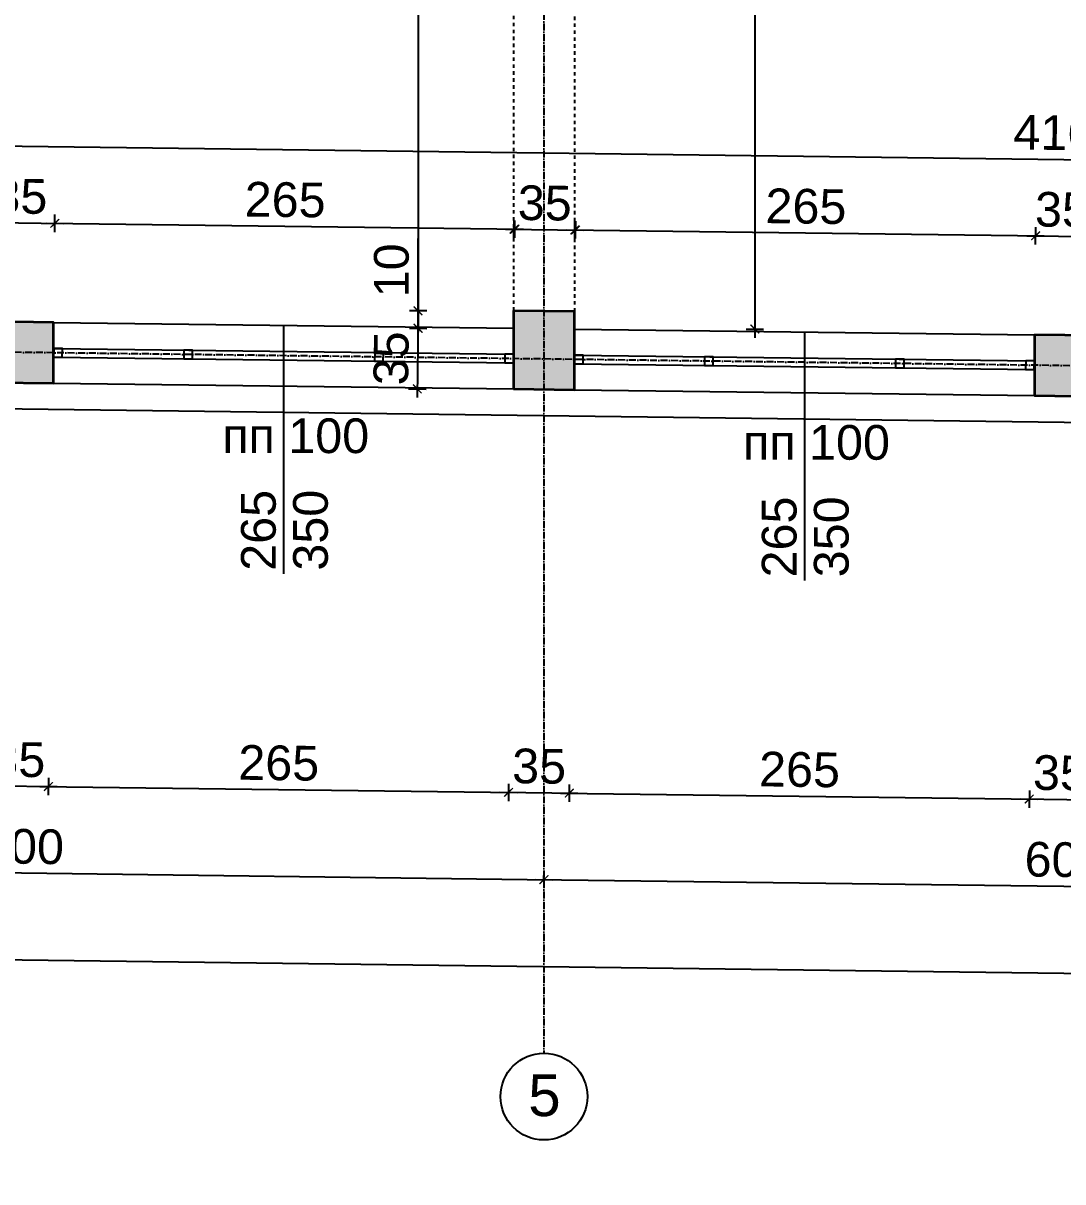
# Model space of a CAD drawing. Header units: inches. Extents: x -72385 to 39588, y -6525 to 66685.
# Drawn here: x -49885 to -49286, y 801 to 1469 of the extents above; entities that cross this region are included whole.
import ezdxf

# ---------------------------------------------------------------- set-up
doc = ezdxf.new("R2010")
doc.units = ezdxf.units.IN
doc.header["$MEASUREMENT"] = 0
doc.linetypes.add('DashDot', pattern=[0.6, 0.4, -0.1, 0, -0.1])
doc.linetypes.add('Hidden', pattern=[0.4, 0.2, -0.2])
for name, color, linetype, lineweight in [('Изгледни линии', 253, 'Continuous', 25), ('Надписи коти външни', 252, 'Continuous', 25), ('Надписи коти вътрешни', 252, 'Continuous', 25), ('Надписи Оси', 252, 'Continuous', 25), ('Надписи прозорци', 252, 'Continuous', 25), ('Оси', 252, 'DashDot', 25), ('Прозорци', 251, 'Continuous', 25), ('Пунктир', 253, 'Hidden', 25), ('Разрезни линии', 7, 'Continuous', 35), ('Щрих стени', 254, 'Continuous', 25)]:
    doc.layers.add(name, color=color, linetype=linetype, lineweight=lineweight)
doc.styles.add('Arial Regular', font='arial.ttf')
doc.styles.get("Standard").update_dxf_attribs({"font": 'arial.ttf'})
doc.dimstyles.new('Annotative', dxfattribs={"dimscale": 0, "dimtxt": 20, "dimasz": 5, "dimexe": 5, "dimexo": 5, "dimgap": 5, "dimtad": 1, "dimdec": 0, "dimzin": 0, "dimdsep": 46, "dimtxsty": 'Standard', "dimblk": 'ARCHTICK', "dimcen": 5, "dimdle": 5, "dimadec": 0, "dimazin": 0, "dimtfac": 1, "dimtdec": 0, "dimtofl": 0, "dimtmove": 0, "dimatfit": 3, "dimldrblk": 'ARCHTICK', "dimfxl": 5, "dimfxlon": 1, "dimtolj": 1, "dimtzin": 0, "dimarcsym": 1})

# ---------------------------------------------------------------- blocks, each defined once
blk = doc.blocks.new('_ArchTick')
at = {"color": 0, "linetype": 'ByBlock', "const_width": 0.15}
blk.add_lwpolyline([(-0.5, -0.5), (0.5, 0.5)], dxfattribs=at)
blk = doc.blocks.new('*D8054')
at = {"layer": 'Defpoints', "color": 0, "ltscale": 50, "transparency": 16777216}
for p in [(-49657.39, 1302.78), (-49602.34, 1302.78), (-49602.34, 1292.78)]:
    blk.add_point(p, dxfattribs=at)
at = {"layer": 'Надписи коти вътрешни', "color": 0, "lineweight": -2, "ltscale": 50, "transparency": 16777216}
for p, q in [((-49657.39, 1302.78), (-49657.39, 1344.48)), ((-49652.39, 1302.78), (-49662.39, 1302.78)), ((-49657.39, 1287.78), (-49657.39, 1302.78)), ((-49652.39, 1292.78), (-49662.39, 1292.78))]:
    blk.add_line(p, q, dxfattribs=at)
at = {"layer": 'Надписи коти вътрешни', "color": 0, "lineweight": -2, "ltscale": 50, "transparency": 16777216, "xscale": 5, "yscale": 5, "zscale": 5}
for p, rotation in [((-49657.39, 1302.78), 90), ((-49657.39, 1292.78), 270)]:
    blk.add_blockref('_ArchTick', p, dxfattribs=dict(at, rotation=rotation))
at = {"layer": 'Надписи коти вътрешни', "color": 0, "ltscale": 50, "transparency": 16777216, "insert": (-49672.61, 1326.13), "char_height": 20, "attachment_point": 5, "rotation": 90}
blk.add_mtext('\\A1;10', dxfattribs=at)
blk = doc.blocks.new('*D1995')
at = {"layer": 'Defpoints', "color": 0, "ltscale": 50, "transparency": 16777216}
for p in [(-49602.11, 1852.82), (-49657.39, 1302.78), (-49602.34, 1302.78)]:
    blk.add_point(p, dxfattribs=at)
at = {"layer": 'Надписи коти вътрешни', "color": 0, "lineweight": -2, "ltscale": 50, "transparency": 16777216}
for p, q in [((-49657.39, 1857.82), (-49657.39, 1297.78)), ((-49652.39, 1852.82), (-49662.39, 1852.82)), ((-49652.39, 1302.78), (-49662.39, 1302.78))]:
    blk.add_line(p, q, dxfattribs=at)
at = {"layer": 'Надписи коти вътрешни', "color": 0, "lineweight": -2, "ltscale": 50, "transparency": 16777216, "xscale": 5, "yscale": 5, "zscale": 5}
for p, rotation in [((-49657.39, 1852.82), 90), ((-49657.39, 1302.78), 270)]:
    blk.add_blockref('_ArchTick', p, dxfattribs=dict(at, rotation=rotation))
at = {"layer": 'Надписи коти вътрешни', "color": 0, "ltscale": 50, "transparency": 16777216, "insert": (-49672.61, 1577.8), "char_height": 20, "attachment_point": 5, "rotation": 90}
blk.add_mtext('\\A1;550', dxfattribs=at)
blk = doc.blocks.new('*D1963')
at = {"layer": 'Defpoints', "color": 0, "ltscale": 50, "transparency": 16777216}
for p in [(-49567.34, 3057.48), (-49567.34, 1292.33), (-49463.39, 1292.33)]:
    blk.add_point(p, dxfattribs=at)
at = {"layer": 'Надписи коти вътрешни', "color": 0, "lineweight": -2, "ltscale": 50, "transparency": 16777216}
for p, q in [((-49463.39, 3062.48), (-49463.39, 1287.33)), ((-49468.39, 3057.48), (-49458.39, 3057.48)), ((-49468.39, 1292.33), (-49458.39, 1292.33))]:
    blk.add_line(p, q, dxfattribs=at)
at = {"layer": 'Надписи коти вътрешни', "color": 0, "lineweight": -2, "ltscale": 50, "transparency": 16777216, "xscale": 5, "yscale": 5, "zscale": 5}
for p, rotation in [((-49463.39, 3057.48), 90), ((-49463.39, 1292.33), 270)]:
    blk.add_blockref('_ArchTick', p, dxfattribs=dict(at, rotation=rotation))
at = {"layer": 'Надписи коти вътрешни', "color": 0, "ltscale": 50, "transparency": 16777216, "insert": (-49478.61, 2174.91), "char_height": 20, "attachment_point": 5, "rotation": 90}
blk.add_mtext('\\A1;1765', dxfattribs=at)
blk = doc.blocks.new('*D1978')
at = {"layer": 'Defpoints', "color": 0, "ltscale": 50, "transparency": 16777216}
for p in [(-49866.61, 1353.23), (-49902.34, 1296.6), (-49867.34, 1296.15)]:
    blk.add_point(p, dxfattribs=at)
at = {"layer": 'Надписи коти вътрешни', "color": 0, "lineweight": -2, "ltscale": 50, "transparency": 16777216}
for p, q in [((-49901.67, 1348.67), (-49901.55, 1358.67)), ((-49866.67, 1348.23), (-49866.55, 1358.23)), ((-49906.61, 1353.74), (-49861.61, 1353.16))]:
    blk.add_line(p, q, dxfattribs=at)
at = {"layer": 'Надписи коти вътрешни', "color": 0, "lineweight": -2, "ltscale": 50, "transparency": 16777216, "xscale": 5, "yscale": 5, "zscale": 5}
for p, rotation in [((-49901.61, 1353.67), 179.2706286525344), ((-49866.61, 1353.23), 359.2706286525344)]:
    blk.add_blockref('_ArchTick', p, dxfattribs=dict(at, rotation=rotation))
at = {"layer": 'Надписи коти вътрешни', "color": 0, "ltscale": 50, "transparency": 16777216, "insert": (-49886.42, 1368.7), "char_height": 20, "attachment_point": 5, "rotation": 359.27063}
blk.add_mtext('\\A1;35', dxfattribs=at)
blk = doc.blocks.new('*D1979')
at = {"layer": 'Defpoints', "color": 0, "ltscale": 50, "transparency": 16777216}
for p in [(-49601.61, 1349.85), (-49867.34, 1296.15), (-49602.34, 1292.78)]:
    blk.add_point(p, dxfattribs=at)
at = {"layer": 'Надписи коти вътрешни', "color": 0, "lineweight": -2, "ltscale": 50, "transparency": 16777216}
for p, q in [((-49866.67, 1348.23), (-49866.55, 1358.23)), ((-49871.61, 1353.29), (-49596.61, 1349.79)), ((-49601.67, 1344.85), (-49601.55, 1354.85))]:
    blk.add_line(p, q, dxfattribs=at)
at = {"layer": 'Надписи коти вътрешни', "color": 0, "lineweight": -2, "ltscale": 50, "transparency": 16777216, "xscale": 5, "yscale": 5, "zscale": 5}
for p, rotation in [((-49866.61, 1353.23), 179.270628652547), ((-49601.61, 1349.85), 359.270628652547)]:
    blk.add_blockref('_ArchTick', p, dxfattribs=dict(at, rotation=rotation))
at = {"layer": 'Надписи коти вътрешни', "color": 0, "ltscale": 50, "transparency": 16777216, "insert": (-49733.92, 1366.75), "char_height": 20, "attachment_point": 5, "rotation": 359.27063}
blk.add_mtext('\\A1;265', dxfattribs=at)
blk = doc.blocks.new('*D1980')
at = {"layer": 'Defpoints', "color": 0, "ltscale": 50, "transparency": 16777216}
for p in [(-49567.06, 1349.41), (-49602.34, 1327.78), (-49567.34, 1327.34)]:
    blk.add_point(p, dxfattribs=at)
at = {"layer": 'Надписи коти вътрешни', "color": 0, "lineweight": -2, "ltscale": 50, "transparency": 16777216}
for p, q in [((-49607.06, 1349.92), (-49562.06, 1349.35)), ((-49602.12, 1344.86), (-49601.99, 1354.86)), ((-49567.12, 1344.41), (-49566.99, 1354.41))]:
    blk.add_line(p, q, dxfattribs=at)
at = {"layer": 'Надписи коти вътрешни', "color": 0, "lineweight": -2, "ltscale": 50, "transparency": 16777216, "xscale": 5, "yscale": 5, "zscale": 5}
for p, rotation in [((-49602.06, 1349.86), 179.2706286525459), ((-49567.06, 1349.41), 359.270628652546)]:
    blk.add_blockref('_ArchTick', p, dxfattribs=dict(at, rotation=rotation))
at = {"layer": 'Надписи коти вътрешни', "color": 0, "ltscale": 50, "transparency": 16777216, "insert": (-49584.36, 1364.85), "char_height": 20, "attachment_point": 5, "rotation": 359.27063}
blk.add_mtext('\\A1;35', dxfattribs=at)
blk = doc.blocks.new('*D1981')
at = {"layer": 'Defpoints', "color": 0, "ltscale": 50, "transparency": 16777216}
for p in [(-49301.61, 1346.03), (-49567.34, 1292.33), (-49302.34, 1288.96)]:
    blk.add_point(p, dxfattribs=at)
at = {"layer": 'Надписи коти вътрешни', "color": 0, "lineweight": -2, "ltscale": 50, "transparency": 16777216}
for p, q in [((-49571.61, 1349.47), (-49296.61, 1345.97)), ((-49566.67, 1344.41), (-49566.55, 1354.41)), ((-49301.67, 1341.03), (-49301.55, 1351.03))]:
    blk.add_line(p, q, dxfattribs=at)
at = {"layer": 'Надписи коти вътрешни', "color": 0, "lineweight": -2, "ltscale": 50, "transparency": 16777216, "xscale": 5, "yscale": 5, "zscale": 5}
for p, rotation in [((-49566.61, 1349.41), 179.270628652547), ((-49301.61, 1346.03), 359.270628652547)]:
    blk.add_blockref('_ArchTick', p, dxfattribs=dict(at, rotation=rotation))
at = {"layer": 'Надписи коти вътрешни', "color": 0, "ltscale": 50, "transparency": 16777216, "insert": (-49433.92, 1362.93), "char_height": 20, "attachment_point": 5, "rotation": 359.27063}
blk.add_mtext('\\A1;265', dxfattribs=at)
blk = doc.blocks.new('*D1982')
at = {"layer": 'Defpoints', "color": 0, "ltscale": 50, "transparency": 16777216}
for p in [(-49266.61, 1345.59), (-49302.34, 1288.96), (-49267.34, 1288.52)]:
    blk.add_point(p, dxfattribs=at)
at = {"layer": 'Надписи коти вътрешни', "color": 0, "lineweight": -2, "ltscale": 50, "transparency": 16777216}
for p, q in [((-49301.67, 1341.03), (-49301.55, 1351.03)), ((-49266.67, 1340.59), (-49266.55, 1350.59)), ((-49306.61, 1346.1), (-49261.61, 1345.52))]:
    blk.add_line(p, q, dxfattribs=at)
at = {"layer": 'Надписи коти вътрешни', "color": 0, "lineweight": -2, "ltscale": 50, "transparency": 16777216, "xscale": 5, "yscale": 5, "zscale": 5}
for p, rotation in [((-49301.61, 1346.03), 179.2706286525344), ((-49266.61, 1345.59), 359.2706286525344)]:
    blk.add_blockref('_ArchTick', p, dxfattribs=dict(at, rotation=rotation))
at = {"layer": 'Надписи коти вътрешни', "color": 0, "ltscale": 50, "transparency": 16777216, "insert": (-49286.42, 1361.06), "char_height": 20, "attachment_point": 5, "rotation": 359.27063}
blk.add_mtext('\\A1;35', dxfattribs=at)
blk = doc.blocks.new('*D2021')
at = {"layer": 'Defpoints', "color": 0, "ltscale": 50, "transparency": 16777216}
for p in [(-47201.05, 1363.57), (-51367.34, 1315.25), (-47202.34, 1262.23)]:
    blk.add_point(p, dxfattribs=at)
at = {"layer": 'Надписи коти вътрешни', "color": 0, "lineweight": -2, "ltscale": 50, "transparency": 16777216}
for p, q in [((-51371.05, 1416.65), (-47196.05, 1363.5)), ((-51366.11, 1411.59), (-51365.98, 1421.59)), ((-47201.11, 1358.57), (-47200.98, 1368.57))]:
    blk.add_line(p, q, dxfattribs=at)
at = {"layer": 'Надписи коти вътрешни', "color": 0, "lineweight": -2, "ltscale": 50, "transparency": 16777216, "xscale": 5, "yscale": 5, "zscale": 5}
for p, rotation in [((-51366.05, 1416.59), 179.2706286525471), ((-47201.05, 1363.57), 359.2706286525471)]:
    blk.add_blockref('_ArchTick', p, dxfattribs=dict(at, rotation=rotation))
at = {"layer": 'Надписи коти вътрешни', "color": 0, "ltscale": 50, "transparency": 16777216, "insert": (-49283.35, 1405.29), "char_height": 20, "attachment_point": 5, "rotation": 359.27063}
blk.add_mtext('\\A1;4165', dxfattribs=at)
blk = doc.blocks.new('*D6316')
at = {"layer": 'Defpoints', "color": 0, "ltscale": 50, "transparency": 16777216}
for p in [(-49902.34, 1261.6), (-49867.34, 1261.15), (-49870.3, 1028.67)]:
    blk.add_point(p, dxfattribs=at)
at = {"layer": 'Надписи коти външни', "color": 0, "lineweight": -2, "ltscale": 50, "transparency": 16777216}
for p, q in [((-49910.3, 1029.18), (-49865.3, 1028.61)), ((-49905.23, 1034.11), (-49905.36, 1024.12)), ((-49870.23, 1033.67), (-49870.36, 1023.67))]:
    blk.add_line(p, q, dxfattribs=at)
at = {"layer": 'Надписи коти външни', "color": 0, "lineweight": -2, "ltscale": 50, "transparency": 16777216, "xscale": 5, "yscale": 5, "zscale": 5}
for p, rotation in [((-49905.3, 1029.12), 179.2706286525464), ((-49870.3, 1028.67), 359.2706286525463)]:
    blk.add_blockref('_ArchTick', p, dxfattribs=dict(at, rotation=rotation))
at = {"layer": 'Надписи коти външни', "color": 0, "ltscale": 50, "transparency": 16777216, "insert": (-49887.6, 1044.11), "char_height": 20, "attachment_point": 5, "rotation": 359.27063}
blk.add_mtext('\\A1;35', dxfattribs=at)
blk = doc.blocks.new('*D6317')
at = {"layer": 'Defpoints', "color": 0, "ltscale": 50, "transparency": 16777216}
for p in [(-49867.34, 1261.15), (-49602.34, 1257.78), (-49605.3, 1025.3)]:
    blk.add_point(p, dxfattribs=at)
at = {"layer": 'Надписи коти външни', "color": 0, "lineweight": -2, "ltscale": 50, "transparency": 16777216}
for p, q in [((-49875.3, 1028.73), (-49600.3, 1025.23)), ((-49870.23, 1033.67), (-49870.36, 1023.67)), ((-49605.23, 1030.3), (-49605.36, 1020.3))]:
    blk.add_line(p, q, dxfattribs=at)
at = {"layer": 'Надписи коти външни', "color": 0, "lineweight": -2, "ltscale": 50, "transparency": 16777216, "xscale": 5, "yscale": 5, "zscale": 5}
for p, rotation in [((-49870.3, 1028.67), 179.2706286525463), ((-49605.3, 1025.3), 359.2706286525462)]:
    blk.add_blockref('_ArchTick', p, dxfattribs=dict(at, rotation=rotation))
at = {"layer": 'Надписи коти външни', "color": 0, "ltscale": 50, "transparency": 16777216, "insert": (-49737.6, 1042.19), "char_height": 20, "attachment_point": 5, "rotation": 359.27063}
blk.add_mtext('\\A1;265', dxfattribs=at)
blk = doc.blocks.new('*D6318')
at = {"layer": 'Defpoints', "color": 0, "ltscale": 50, "transparency": 16777216}
for p in [(-49602.34, 1257.78), (-49567.34, 1257.33), (-49570.3, 1024.85)]:
    blk.add_point(p, dxfattribs=at)
at = {"layer": 'Надписи коти външни', "color": 0, "lineweight": -2, "ltscale": 50, "transparency": 16777216}
for p, q in [((-49605.23, 1030.3), (-49605.36, 1020.3)), ((-49570.23, 1029.85), (-49570.36, 1019.85)), ((-49610.3, 1025.36), (-49565.3, 1024.79))]:
    blk.add_line(p, q, dxfattribs=at)
at = {"layer": 'Надписи коти външни', "color": 0, "lineweight": -2, "ltscale": 50, "transparency": 16777216, "xscale": 5, "yscale": 5, "zscale": 5}
for p, rotation in [((-49605.3, 1025.3), 179.2706286525403), ((-49570.3, 1024.85), 359.2706286525403)]:
    blk.add_blockref('_ArchTick', p, dxfattribs=dict(at, rotation=rotation))
at = {"layer": 'Надписи коти външни', "color": 0, "ltscale": 50, "transparency": 16777216, "insert": (-49587.6, 1040.29), "char_height": 20, "attachment_point": 5, "rotation": 359.27063}
blk.add_mtext('\\A1;35', dxfattribs=at)
blk = doc.blocks.new('*D6319')
at = {"layer": 'Defpoints', "color": 0, "ltscale": 50, "transparency": 16777216}
for p in [(-49567.34, 1257.33), (-49302.34, 1253.96), (-49305.3, 1021.48)]:
    blk.add_point(p, dxfattribs=at)
at = {"layer": 'Надписи коти външни', "color": 0, "lineweight": -2, "ltscale": 50, "transparency": 16777216}
for p, q in [((-49570.23, 1029.85), (-49570.36, 1019.85)), ((-49575.3, 1024.91), (-49300.3, 1021.41)), ((-49305.23, 1026.48), (-49305.36, 1016.48))]:
    blk.add_line(p, q, dxfattribs=at)
at = {"layer": 'Надписи коти външни', "color": 0, "lineweight": -2, "ltscale": 50, "transparency": 16777216, "xscale": 5, "yscale": 5, "zscale": 5}
for p, rotation in [((-49570.3, 1024.85), 179.2706286525486), ((-49305.3, 1021.48), 359.2706286525486)]:
    blk.add_blockref('_ArchTick', p, dxfattribs=dict(at, rotation=rotation))
at = {"layer": 'Надписи коти външни', "color": 0, "ltscale": 50, "transparency": 16777216, "insert": (-49437.6, 1038.37), "char_height": 20, "attachment_point": 5, "rotation": 359.27063}
blk.add_mtext('\\A1;265', dxfattribs=at)
blk = doc.blocks.new('*D6320')
at = {"layer": 'Defpoints', "color": 0, "ltscale": 50, "transparency": 16777216}
for p in [(-49302.34, 1253.96), (-49267.34, 1253.51), (-49270.3, 1021.03)]:
    blk.add_point(p, dxfattribs=at)
at = {"layer": 'Надписи коти външни', "color": 0, "lineweight": -2, "ltscale": 50, "transparency": 16777216}
for p, q in [((-49305.23, 1026.48), (-49305.36, 1016.48)), ((-49270.23, 1026.03), (-49270.36, 1016.03)), ((-49310.3, 1021.54), (-49265.3, 1020.97))]:
    blk.add_line(p, q, dxfattribs=at)
at = {"layer": 'Надписи коти външни', "color": 0, "lineweight": -2, "ltscale": 50, "transparency": 16777216, "xscale": 5, "yscale": 5, "zscale": 5}
for p, rotation in [((-49305.3, 1021.48), 179.2706286525464), ((-49270.3, 1021.03), 359.2706286525463)]:
    blk.add_blockref('_ArchTick', p, dxfattribs=dict(at, rotation=rotation))
at = {"layer": 'Надписи коти външни', "color": 0, "ltscale": 50, "transparency": 16777216, "insert": (-49287.6, 1036.47), "char_height": 20, "attachment_point": 5, "rotation": 359.27063}
blk.add_mtext('\\A1;35', dxfattribs=at)
blk = doc.blocks.new('*D6379')
at = {"layer": 'Defpoints', "color": 0, "ltscale": 50, "transparency": 16777216}
for p in [(-50184.84, 982.67), (-49584.84, 975.03), (-49584.84, 975.03)]:
    blk.add_point(p, dxfattribs=at)
at = {"layer": 'Надписи коти външни', "color": 0, "lineweight": -2, "ltscale": 50, "transparency": 16777216}
for p, q in [((-50189.84, 982.73), (-49579.84, 974.97)), ((-50184.84, 982.67), (-50184.9, 977.67)), ((-49584.84, 975.03), (-49584.9, 970.03))]:
    blk.add_line(p, q, dxfattribs=at)
at = {"layer": 'Надписи коти външни', "color": 0, "lineweight": -2, "ltscale": 50, "transparency": 16777216, "xscale": 5, "yscale": 5, "zscale": 5}
for p, rotation in [((-50184.84, 982.67), 179.270628652557), ((-49584.84, 975.03), 359.270628652557)]:
    blk.add_blockref('_ArchTick', p, dxfattribs=dict(at, rotation=rotation))
at = {"layer": 'Надписи коти външни', "color": 0, "ltscale": 50, "transparency": 16777216, "insert": (-49884.64, 994.06), "char_height": 20, "attachment_point": 5, "rotation": 359.27063}
blk.add_mtext('\\A1;600', dxfattribs=at)
blk = doc.blocks.new('*D6380')
at = {"layer": 'Defpoints', "color": 0, "ltscale": 50, "transparency": 16777216}
for p in [(-49584.84, 975.03), (-48984.84, 967.39), (-48984.84, 967.39)]:
    blk.add_point(p, dxfattribs=at)
at = {"layer": 'Надписи коти външни', "color": 0, "lineweight": -2, "ltscale": 50, "transparency": 16777216}
for p, q in [((-49589.84, 975.1), (-48979.84, 967.33)), ((-49584.84, 975.03), (-49584.77, 980.03)), ((-48984.84, 967.39), (-48984.77, 972.39))]:
    blk.add_line(p, q, dxfattribs=at)
at = {"layer": 'Надписи коти външни', "color": 0, "lineweight": -2, "ltscale": 50, "transparency": 16777216, "xscale": 5, "yscale": 5, "zscale": 5}
for p, rotation in [((-49584.84, 975.03), 179.2706286525473), ((-48984.84, 967.39), 359.2706286525473)]:
    blk.add_blockref('_ArchTick', p, dxfattribs=dict(at, rotation=rotation))
at = {"layer": 'Надписи коти външни', "color": 0, "ltscale": 50, "transparency": 16777216, "insert": (-49284.64, 986.42), "char_height": 20, "attachment_point": 5, "rotation": 359.27063}
blk.add_mtext('\\A1;600', dxfattribs=at)
blk = doc.blocks.new('*D6427')
at = {"layer": 'Defpoints', "color": 0, "ltscale": 50, "transparency": 16777216}
for p in [(-52317.34, 1292.34), (-40222.34, 1138.36), (-40226.57, 805.89)]:
    blk.add_point(p, dxfattribs=at)
at = {"layer": 'Надписи коти външни', "color": 0, "lineweight": -2, "ltscale": 50, "transparency": 16777216}
for p, q in [((-52321.51, 964.87), (-52321.63, 954.87)), ((-52326.57, 959.93), (-40221.57, 805.83)), ((-40226.51, 810.89), (-40226.63, 800.89))]:
    blk.add_line(p, q, dxfattribs=at)
at = {"layer": 'Надписи коти външни', "color": 0, "lineweight": -2, "ltscale": 50, "transparency": 16777216, "xscale": 5, "yscale": 5, "zscale": 5}
for p, rotation in [((-52321.57, 959.87), 179.2706286525472), ((-40226.57, 805.89), 359.2706286525473)]:
    blk.add_blockref('_ArchTick', p, dxfattribs=dict(at, rotation=rotation))
at = {"layer": 'Надписи коти външни', "color": 0, "ltscale": 50, "transparency": 16777216, "insert": (-46273.88, 898.09), "char_height": 20, "attachment_point": 5, "rotation": 359.27063}
blk.add_mtext('\\A1;12095', dxfattribs=at)
blk = doc.blocks.new('*D8062')
at = {"layer": 'Defpoints', "color": 0, "ltscale": 10, "transparency": 16777216}
for p in [(-49698.35, 1293.3), (-49698.8, 1258.3), (-49657.78, 1257.78)]:
    blk.add_point(p, dxfattribs=at)
at = {"layer": 'Надписи коти вътрешни', "color": 0, "lineweight": -2, "ltscale": 10, "transparency": 16777216}
for p, q in [((-49657.27, 1297.78), (-49657.85, 1252.78)), ((-49662.34, 1292.84), (-49652.34, 1292.72)), ((-49662.78, 1257.85), (-49652.78, 1257.72))]:
    blk.add_line(p, q, dxfattribs=at)
at = {"layer": 'Надписи коти вътрешни', "color": 0, "lineweight": -2, "ltscale": 10, "transparency": 16777216, "xscale": 5, "yscale": 5, "zscale": 5}
for p, rotation in [((-49657.34, 1292.78), 89.2706286525334), ((-49657.78, 1257.78), 269.2706286525334)]:
    blk.add_blockref('_ArchTick', p, dxfattribs=dict(at, rotation=rotation))
at = {"layer": 'Надписи коти вътрешни', "color": 0, "ltscale": 10, "transparency": 16777216, "insert": (-49672.78, 1275.47), "char_height": 20, "attachment_point": 5, "rotation": 89.27063}
blk.add_mtext('\\A1;35', dxfattribs=at)

msp = doc.modelspace()

# ---------------------------------------------------------------- hatches: boundary and pattern name
at = {"layer": 'Щрих стени', "ltscale": 10}
h = msp.add_hatch(color=256, dxfattribs=at)
h.dxf.hatch_style = 1
h.paths.add_polyline_path([(-51067.34, 1311.43), (-51102.34, 1311.88), (-51102.34, 1276.87), (-51067.34, 1276.43)])
h.paths.add_polyline_path([(-50767.34, 1317.61), (-50802.34, 1318.06), (-50802.34, 1273.05), (-50767.34, 1272.61)])
h.paths.add_polyline_path([(-50467.34, 1303.79), (-50502.34, 1304.24), (-50502.34, 1269.23), (-50467.34, 1268.79)])
h.paths.add_polyline_path([(-50167.34, 1309.97), (-50202.34, 1310.42), (-50202.34, 1265.42), (-50167.34, 1264.97)])
h.paths.add_polyline_path([(-49867.34, 1296.15), (-49902.34, 1296.6), (-49902.34, 1261.6), (-49867.34, 1261.15)])
h.paths.add_polyline_path([(-49567.34, 1302.34), (-49602.34, 1302.78), (-49602.34, 1257.78), (-49567.34, 1257.33)])
h.paths.add_polyline_path([(-49267.34, 1288.52), (-49302.34, 1288.96), (-49302.34, 1253.96), (-49267.34, 1253.51)])
h.paths.add_polyline_path([(-48967.34, 1294.7), (-49002.34, 1295.14), (-49002.34, 1250.14), (-48967.34, 1249.69)])
h.paths.add_polyline_path([(-48667.34, 1280.88), (-48702.34, 1281.32), (-48702.34, 1246.32), (-48667.34, 1245.87)])
h.paths.add_polyline_path([(-48367.34, 1287.06), (-48402.34, 1287.5), (-48402.34, 1242.5), (-48367.34, 1242.05)])
h.paths.add_polyline_path([(-48067.34, 1273.24), (-48102.34, 1273.68), (-48102.34, 1238.68), (-48067.34, 1238.24)])
h.paths.add_polyline_path([(-47767.34, 1279.42), (-47802.34, 1279.87), (-47802.34, 1234.86), (-47767.34, 1234.42)])
h.paths.add_polyline_path([(-47467.34, 1265.6), (-47502.34, 1266.05), (-47502.34, 1231.04), (-47467.34, 1230.6)])

# ---------------------------------------------------------------- linework, layer by layer
at = {"layer": 'Изгледни линии', "ltscale": 50}
for p, q in [((-49867.34, 1296.15), (-49602.34, 1292.78)), ((-49567.34, 1292.33), (-49302.34, 1288.96)), ((-51982.34, 1273.07), (-47487.34, 1215.85)), ((-49867.34, 1261.15), (-49602.34, 1257.78)), ((-49567.34, 1257.33), (-49302.34, 1253.96))]:
    msp.add_line(p, q, dxfattribs=at)
at = {"layer": 'Надписи Оси', "ltscale": 50}
msp.add_circle((-49584.84, 850.02), 25, dxfattribs=at)
at = {"layer": 'Надписи прозорци', "ltscale": 50}
for p, q in [((-49734.84, 1294.47), (-49734.84, 1151.32)), ((-49434.84, 1290.65), (-49434.84, 1147.5))]:
    msp.add_line(p, q, dxfattribs=at)
at = {"layer": 'Оси', "ltscale": 10}
for p, q in [((-49584.84, 3475.23), (-49584.84, 875.02)), ((-39839.84, 1151), (-52699.84, 1314.71))]:
    msp.add_line(p, q, dxfattribs=at)
at = {"layer": 'Прозорци', "ltscale": 50}
for p, q in [((-49867.34, 1281.15), (-49602.34, 1277.78)), ((-49867.34, 1276.15), (-49602.34, 1272.78)), ((-49567.34, 1277.33), (-49302.34, 1273.96)), ((-49567.34, 1272.33), (-49302.34, 1268.96))]:
    msp.add_line(p, q, dxfattribs=at)
for points in [[(-49867.34, 1276.15), (-49862.34, 1276.09), (-49862.27, 1281.09), (-49867.27, 1281.15), (-49867.34, 1276.15)], [(-49792.35, 1275.2), (-49787.35, 1275.13), (-49787.29, 1280.13), (-49792.29, 1280.2), (-49792.35, 1275.2)], [(-49682.39, 1273.8), (-49677.39, 1273.73), (-49677.33, 1278.73), (-49682.32, 1278.8), (-49682.39, 1273.8)], [(-49607.4, 1272.85), (-49602.4, 1272.78), (-49602.34, 1277.78), (-49607.34, 1277.85), (-49607.4, 1272.85)], [(-49567.34, 1272.33), (-49562.34, 1272.27), (-49562.27, 1277.27), (-49567.27, 1277.33), (-49567.34, 1272.33)], [(-49492.35, 1271.38), (-49487.35, 1271.31), (-49487.29, 1276.31), (-49492.29, 1276.38), (-49492.35, 1271.38)], [(-49382.39, 1269.98), (-49377.39, 1269.91), (-49377.33, 1274.91), (-49382.32, 1274.98), (-49382.39, 1269.98)], [(-49307.4, 1269.03), (-49302.4, 1268.97), (-49302.34, 1273.96), (-49307.34, 1274.03), (-49307.4, 1269.03)]]:
    msp.add_lwpolyline(points, dxfattribs=at)
at = {"layer": 'Пунктир', "ltscale": 10}
for p, q in [((-49602.34, 1852.83), (-49602.34, 1302.78)), ((-49567.34, 1852.38), (-49567.34, 1302.34))]:
    msp.add_line(p, q, dxfattribs=at)
at = {"layer": 'Разрезни линии', "ltscale": 50}
for points in [[(-49602.34, 1257.78), (-49567.34, 1257.33), (-49567.34, 1302.34), (-49602.34, 1302.78)], [(-49902.34, 1296.6), (-49902.34, 1261.6), (-49867.34, 1261.15), (-49867.34, 1296.15)], [(-49302.34, 1288.96), (-49302.34, 1253.96), (-49267.34, 1253.51), (-49267.34, 1288.52)]]:
    msp.add_lwpolyline(points, close=True, dxfattribs=at)

# ---------------------------------------------------------------- texts
at = {"layer": 'Надписи Оси', "ltscale": 100, "insert": (-49598.16, 862.74), "char_height": 24, "width": 27.2128, "attachment_point": 1, "style": 'Arial Regular'}
msp.add_mtext('\\pxqc;5', dxfattribs=at)
at = {"layer": 'Надписи прозорци', "ltscale": 100, "char_height": 20, "width": 180.4891, "attachment_point": 1, "style": 'Arial Regular'}
for insert in [(-49770.15, 1240.82), (-49470.15, 1237)]:
    msp.add_mtext('пп 100', dxfattribs=dict(at, insert=insert))
at = {"layer": 'Надписи прозорци', "ltscale": 100, "char_height": 20, "width": 180.4891, "attachment_point": 3, "rotation": 90, "style": 'Arial Regular'}
for s, insert in [('265', (-49759.35, 1199.61)), ('350', (-49729.35, 1199.69)), ('265', (-49459.35, 1195.79)), ('350', (-49429.35, 1195.87))]:
    msp.add_mtext(s, dxfattribs=dict(at, insert=insert))

# ---------------------------------------------------------------- dimensions: what is measured, and where the dimension line sits
at = {"layer": 'Надписи коти външни', "ltscale": 50}
dim = msp.add_aligned_dim(p1=(-52317.34, 1292.34), p2=(-40222.34, 1138.36), distance=-332.5, text='12095', dimstyle='Annotative', override={"dimscale": 0, "dimtix": 0, "dimtofl": 0, "dimtmove": 0, "dimatfit": 3}, dxfattribs=at)
dim.commit()
dim.dimension.update_dxf_attribs({"geometry": '*D6427', "text_midpoint": (-46273.88, 898.09)})
for base, p1, p2, picture, middle in [((-49870.3, 1028.67), (-49902.34, 1261.6), (-49867.34, 1261.15), '*D6316', (-49887.8, 1028.89)), ((-49570.3, 1024.85), (-49602.34, 1257.78), (-49567.34, 1257.33), '*D6318', (-49587.8, 1025.07)), ((-49270.3, 1021.03), (-49302.34, 1253.96), (-49267.34, 1253.51), '*D6320', (-49287.8, 1021.25))]:
    dim = msp.add_linear_dim(base=base, p1=p1, p2=p2, angle=359.27063, dimstyle='Annotative', override={"dimscale": 0, "dimtix": 0, "dimtofl": 0, "dimtmove": 0, "dimatfit": 3}, dxfattribs=at)
    dim.commit()
    dim.dimension.update_dxf_attribs({"geometry": picture, "text_midpoint": middle, "dimtype": 129})
for p1, p2, distance, picture, middle in [((-49867.34, 1261.15), (-49602.34, 1257.78), -232.5, '*D6317', (-49737.6, 1042.19)), ((-49567.34, 1257.33), (-49302.34, 1253.96), -232.5, '*D6319', (-49437.6, 1038.37)), ((-50184.84, 982.67), (-49584.84, 975.03), 0, '*D6379', (-49884.64, 994.06)), ((-49584.84, 975.03), (-48984.84, 967.39), 0, '*D6380', (-49284.64, 986.42))]:
    dim = msp.add_aligned_dim(p1=p1, p2=p2, distance=distance, dimstyle='Annotative', override={"dimscale": 0, "dimtix": 0, "dimtofl": 0, "dimtmove": 0, "dimatfit": 3}, dxfattribs=at)
    dim.commit()
    dim.dimension.update_dxf_attribs({"geometry": picture, "text_midpoint": middle})
at = {"layer": 'Надписи коти вътрешни', "ltscale": 50}
for base, p1, p2, picture, middle in [((-49463.39, 1292.33), (-49567.34, 3057.48), (-49567.34, 1292.33), '*D1963', (-49478.61, 2174.91)), ((-49657.39, 1302.78), (-49602.11, 1852.82), (-49602.34, 1302.78), '*D1995', (-49672.61, 1577.8))]:
    dim = msp.add_linear_dim(base=base, p1=p1, p2=p2, angle=90, dimstyle='Annotative', override={"dimscale": 0, "dimtix": 0, "dimtofl": 0, "dimtmove": 0, "dimatfit": 3}, dxfattribs=at)
    dim.commit()
    dim.dimension.update_dxf_attribs({"geometry": picture, "text_midpoint": middle})
for p1, p2, distance, picture, middle in [((-51367.34, 1315.25), (-47202.34, 1262.23), 101.35, '*D2021', (-49283.35, 1405.29)), ((-49867.34, 1296.15), (-49602.34, 1292.78), 57.08, '*D1979', (-49733.92, 1366.75)), ((-49567.34, 1292.33), (-49302.34, 1288.96), 57.08, '*D1981', (-49433.92, 1362.93))]:
    dim = msp.add_aligned_dim(p1=p1, p2=p2, distance=distance, dimstyle='Annotative', override={"dimscale": 0, "dimtix": 0, "dimtofl": 0, "dimtmove": 0, "dimatfit": 3}, dxfattribs=at)
    dim.commit()
    dim.dimension.update_dxf_attribs({"geometry": picture, "text_midpoint": middle})
for base, p1, p2, angle, picture, middle, dimtype in [((-49866.61, 1353.23), (-49902.34, 1296.6), (-49867.34, 1296.15), 359.27063, '*D1978', (-49886.61, 1353.48), 129), ((-49567.06, 1349.41), (-49602.34, 1327.78), (-49567.34, 1327.34), 359.27063, '*D1980', (-49584.56, 1349.64), 129), ((-49266.61, 1345.59), (-49302.34, 1288.96), (-49267.34, 1288.52), 359.27063, '*D1982', (-49286.61, 1345.84), 129), ((-49657.39, 1302.78), (-49602.34, 1292.78), (-49602.34, 1302.78), 90, '*D8054', (-49657.39, 1326.13), 128)]:
    dim = msp.add_linear_dim(base=base, p1=p1, p2=p2, angle=angle, dimstyle='Annotative', override={"dimscale": 0, "dimtix": 0, "dimtofl": 0, "dimtmove": 0, "dimatfit": 3}, dxfattribs=at)
    dim.commit()
    dim.dimension.update_dxf_attribs({"geometry": picture, "text_midpoint": middle, "dimtype": dimtype})
at = {"layer": 'Надписи коти вътрешни', "ltscale": 10}
dim = msp.add_linear_dim(base=(-49657.78, 1257.78), p1=(-49698.35, 1293.3), p2=(-49698.8, 1258.3), angle=269.27063, dimstyle='Annotative', override={"dimscale": 0, "dimtix": 0, "dimtofl": 0, "dimtmove": 0, "dimatfit": 3}, dxfattribs=at)
dim.commit()
dim.dimension.update_dxf_attribs({"geometry": '*D8062', "text_midpoint": (-49657.56, 1275.28), "dimtype": 129})

doc.saveas('drawing.dxf')
